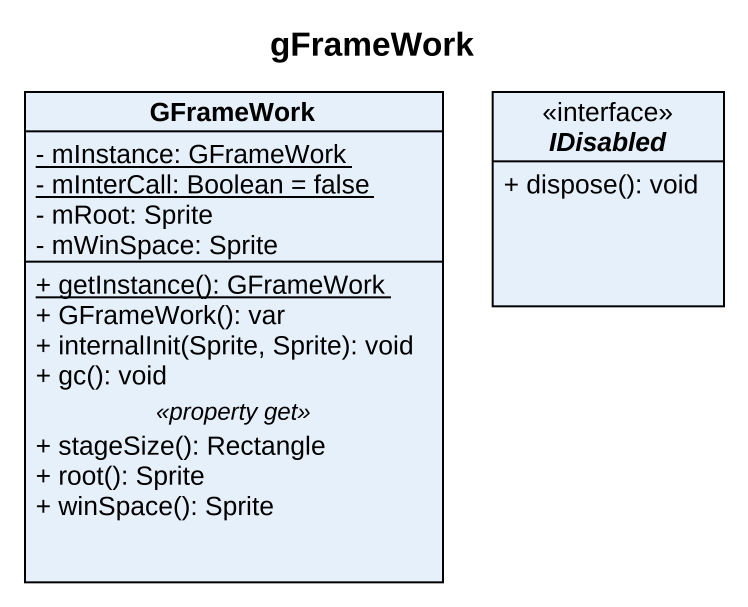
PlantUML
@startuml
title gFrameWork
hide circle
hide empty members
skinparam classAttributeIconSize 0
class GFrameWork {
  {static} - mInstance: GFrameWork
  {static} - mInterCall: Boolean = false
  - mRoot: Sprite
  - mWinSpace: Sprite
  --
  {static} + getInstance(): GFrameWork
  + GFrameWork(): var
  + internalInit(Sprite, Sprite): void
  + gc(): void
  .. <<property get>> ..
  + stageSize(): Rectangle
  + root(): Sprite
  + winSpace(): Sprite
}
interface IDisabled <<interface>> {
  + dispose(): void
}
@enduml
